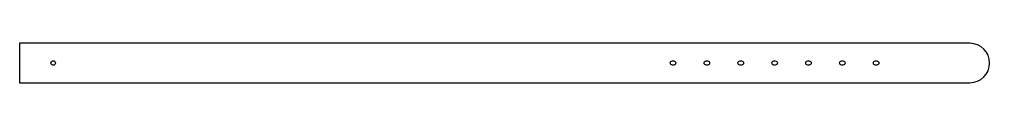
# Model space of a CAD drawing. Header units: millimetres. Extents: x 1222 to 2082, y 1597 to 1632.
import ezdxf

# ---------------------------------------------------------------- set-up
doc = ezdxf.new("R2010")
doc.units = ezdxf.units.MM

# ---------------------------------------------------------------- blocks, each defined once
blk = doc.blocks.new('*U5')
blk.add_lwpolyline([(1.18, 1.85, -1), (1.18, -1.85), (0, -1.85, -1), (0, 1.85)], format="xyb", close=True)
blk = doc.blocks.new('*U7')
at = {"color": 0, "linetype": 'ByBlock', "lineweight": -2, "transparency": 16777216, "rotation": 180}
for p in [(985.58, 50.69), (1015.58, 50.69), (1045.58, 50.69), (1075.58, 50.69), (1105.58, 50.69), (1135.58, 50.69), (1165.58, 50.69)]:
    blk.add_blockref('*U5', p, dxfattribs=at)

msp = doc.modelspace()

# ---------------------------------------------------------------- linework, layer by layer
for p, q in [((1223.91, 1631.59), (1221.91, 1631.59)), ((1221.91, 1631.59), (1221.91, 1596.59)), ((1221.91, 1596.59), (1223.91, 1596.59))]:
    msp.add_line(p, q)
for points in [[(2064.41, 1631.59), (1223.91, 1631.59)], [(1223.91, 1596.59), (2064.41, 1596.59)]]:
    msp.add_lwpolyline(points)
msp.add_circle((1251.91, 1614.09), 2)
msp.add_arc((2064.41, 1614.09), 17.5, 270, 90)

# ---------------------------------------------------------------- block references
msp.add_blockref('*U7', (816.34, 1563.41))

doc.saveas('drawing.dxf')
